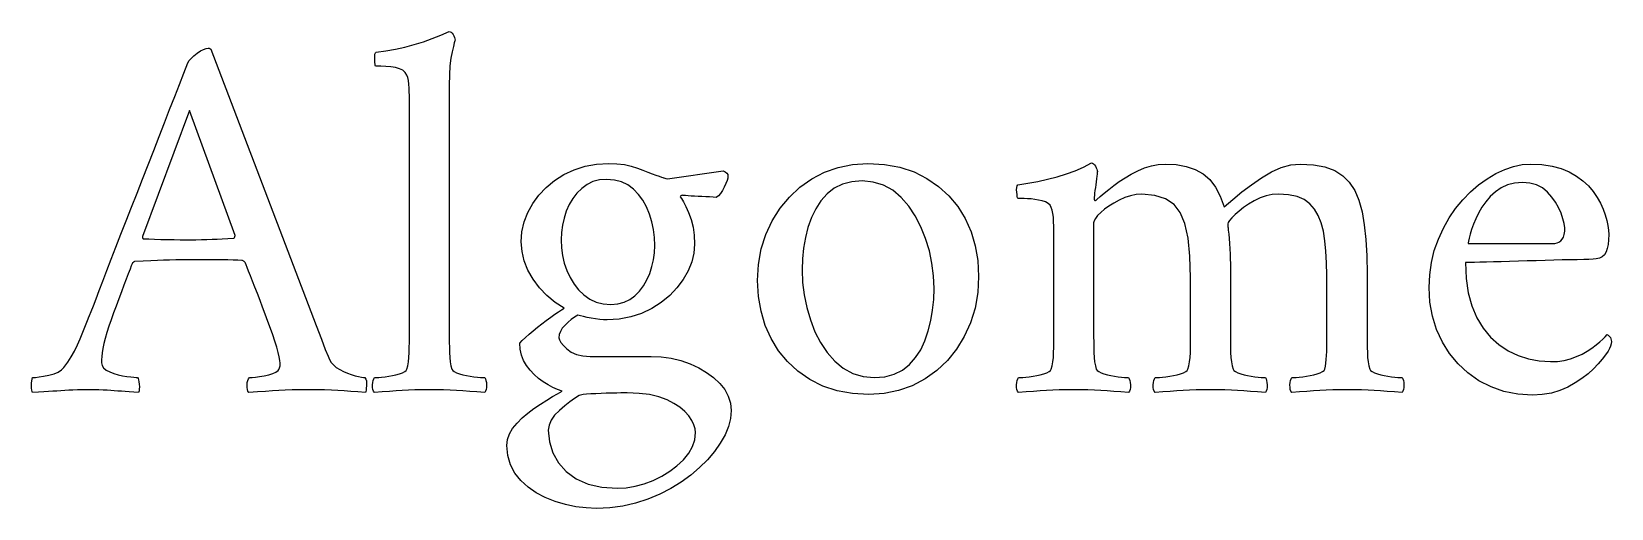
# Model space of a CAD drawing. Header units: millimetres. Extents: x -4 to 95, y -124 to 50.
# Drawn here: x 31.11 to 40.73, y -64.32 to -61.41 of the extents above; entities that cross this region are included whole.
import ezdxf

# ---------------------------------------------------------------- set-up
doc = ezdxf.new("R2010")
doc.units = ezdxf.units.MM
doc.layers.add('TEXT', color=5, linetype='Continuous')

msp = doc.modelspace()

# ---------------------------------------------------------------- linework, layer by layer
at = {"layer": 'TEXT'}
for points in [[(33.4113, -61.8419), (33.4112, -61.8233), (33.4109, -61.8028), (33.4104, -61.7805), (33.4097, -61.7565), (33.4082, -61.7328), (33.4052, -61.7117), (33.4009, -61.6932), (33.3952, -61.6774), (33.386, -61.6613), (33.3714, -61.6484), (33.3513, -61.6387), (33.3258, -61.6323), (33.2971, -61.628), (33.2673, -61.625), (33.2366, -61.6232), (33.2048, -61.6226), (33.2033, -61.6201), (33.202, -61.6125), (33.2009, -61.5999), (33.2, -61.5823), (33.1999, -61.5644), (33.2012, -61.5512), (33.2039, -61.5426), (33.2081, -61.5387), (33.2673, -61.5309), (33.3258, -61.5206), (33.3835, -61.5076), (33.4403, -61.4919), (33.496, -61.4743), (33.55, -61.4552), (33.6024, -61.4348), (33.6532, -61.4129), (33.6596, -61.414), (33.6657, -61.4173), (33.6717, -61.4229), (33.6774, -61.4306), (33.6824, -61.4394), (33.6859, -61.448), (33.688, -61.4564), (33.6887, -61.4645), (33.6876, -61.469), (33.6843, -61.4823), (33.6787, -61.5044), (33.671, -61.5355), (33.6632, -61.5748), (33.6577, -61.6218), (33.6543, -61.6764), (33.6532, -61.7387), (33.6532, -63.2355), (33.6533, -63.2704), (33.6536, -63.304), (33.6541, -63.3365), (33.6548, -63.3677), (33.6564, -63.397), (33.6593, -63.4234), (33.6636, -63.447), (33.6694, -63.4677), (33.6747, -63.4756), (33.6843, -63.4831), (33.6981, -63.4901), (33.7161, -63.4968), (33.7367, -63.5027), (33.7581, -63.5077), (33.7802, -63.5116), (33.8032, -63.5145), (33.8249, -63.5166), (33.8431, -63.5181), (33.858, -63.5191), (33.8694, -63.5194), (33.8737, -63.527), (33.877, -63.5371), (33.8793, -63.5496), (33.8806, -63.5645), (33.8805, -63.5794), (33.8786, -63.5919), (33.8749, -63.602), (33.8694, -63.6097), (33.8224, -63.6066), (33.7782, -63.6036), (33.7369, -63.6009), (33.6984, -63.5984), (33.6601, -63.5963), (33.6194, -63.5948), (33.5762, -63.5939), (33.5306, -63.5935), (33.4866, -63.5939), (33.4448, -63.5948), (33.4051, -63.5963), (33.3677, -63.5984), (33.3299, -63.6009), (33.2891, -63.6036), (33.2453, -63.6066), (33.1984, -63.6097), (33.1928, -63.602), (33.1891, -63.5919), (33.1872, -63.5794), (33.1871, -63.5645), (33.1884, -63.5496), (33.1907, -63.5371), (33.1941, -63.527), (33.1984, -63.5194), (33.2097, -63.5191), (33.2242, -63.5181), (33.2419, -63.5166), (33.2629, -63.5145), (33.2853, -63.5116), (33.3073, -63.5077), (33.3288, -63.5027), (33.35, -63.4968), (33.3685, -63.4901), (33.3823, -63.4831), (33.3911, -63.4756), (33.3952, -63.4677), (33.4009, -63.447), (33.4052, -63.4234), (33.4082, -63.397), (33.4097, -63.3677), (33.4104, -63.3365), (33.4109, -63.304), (33.4112, -63.2704), (33.4113, -63.2355)], [(31.4565, -63.1613), (31.4584, -63.1564), (31.4641, -63.1415), (31.4737, -63.1168), (31.4871, -63.0823), (31.5037, -63.0392), (31.523, -62.9891), (31.5449, -62.932), (31.5694, -62.8677), (31.5961, -62.7981), (31.6246, -62.7246), (31.6549, -62.6473), (31.6871, -62.5661), (31.7203, -62.4825), (31.7536, -62.3976), (31.7872, -62.3115), (31.821, -62.2242), (31.8545, -62.1372), (31.8875, -62.052), (31.9199, -61.9686), (31.9516, -61.8871), (31.9822, -61.8089), (32.0109, -61.7355), (32.0378, -61.6669), (32.0629, -61.6032), (32.0713, -61.5899), (32.0835, -61.5758), (32.0995, -61.5609), (32.1194, -61.5452), (32.1398, -61.531), (32.1577, -61.521), (32.1729, -61.5149), (32.1855, -61.5129), (32.1884, -61.513), (32.1907, -61.5133), (32.1924, -61.5138), (32.1935, -61.5145), (32.1947, -61.5154), (32.1964, -61.5165), (32.1987, -61.5178), (32.2016, -61.5194), (32.8435, -63.2032), (32.8752, -63.2863), (32.8992, -63.3484), (32.9155, -63.3895), (32.9242, -63.4097), (32.9342, -63.4268), (32.948, -63.4427), (32.9656, -63.4575), (32.9871, -63.471), (33.0105, -63.483), (33.0339, -63.4931), (33.0573, -63.5015), (33.0806, -63.5081), (33.1019, -63.513), (33.119, -63.5165), (33.1318, -63.5186), (33.1403, -63.5194), (33.1458, -63.5285), (33.1492, -63.5399), (33.1506, -63.5535), (33.15, -63.5694), (33.1484, -63.5846), (33.1468, -63.5964), (33.1452, -63.6047), (33.1435, -63.6097), (33.098, -63.6066), (33.0548, -63.6036), (33.0141, -63.6009), (32.9758, -63.5984), (32.9369, -63.5963), (32.8944, -63.5948), (32.8482, -63.5939), (32.7984, -63.5935), (32.7459, -63.5939), (32.698, -63.5948), (32.6547, -63.5963), (32.6161, -63.5984), (32.5775, -63.6009), (32.5343, -63.6036), (32.4864, -63.6066), (32.4339, -63.6097), (32.4283, -63.602), (32.4246, -63.5919), (32.4227, -63.5794), (32.4226, -63.5645), (32.4241, -63.5496), (32.427, -63.5371), (32.4314, -63.527), (32.4371, -63.5194), (32.4536, -63.5186), (32.4742, -63.5165), (32.4988, -63.513), (32.5274, -63.5081), (32.5556, -63.5019), (32.579, -63.4948), (32.5976, -63.4866), (32.6113, -63.4774), (32.6169, -63.4698), (32.621, -63.4597), (32.6234, -63.4472), (32.6242, -63.4323), (32.6229, -63.4152), (32.619, -63.3931), (32.6124, -63.366), (32.6032, -63.3339), (32.592, -63.2981), (32.5794, -63.2601), (32.5654, -63.2199), (32.55, -63.1774), (32.5339, -63.1342), (32.5177, -63.0915), (32.5016, -63.0495), (32.4855, -63.0081), (32.4701, -62.9688), (32.456, -62.9331), (32.4434, -62.901), (32.4323, -62.8726), (32.4231, -62.8493), (32.4165, -62.8327), (32.4126, -62.8227), (32.4113, -62.8194), (32.4109, -62.819), (32.4097, -62.8177), (32.4077, -62.8157), (32.4048, -62.8129), (32.4016, -62.8101), (32.3984, -62.8081), (32.3952, -62.8069), (32.3919, -62.8065), (32.3663, -62.805), (32.3379, -62.804), (32.3067, -62.8034), (32.2726, -62.8032), (32.2377, -62.8032), (32.204, -62.8032), (32.1716, -62.8032), (32.1403, -62.8032), (32.1323, -62.8032), (32.1242, -62.8032), (32.1161, -62.8032), (32.1081, -62.8032), (32.1002, -62.8032), (32.0927, -62.8032), (32.0857, -62.8032), (32.079, -62.8032), (32.0325, -62.8033), (31.9895, -62.8036), (31.9502, -62.8041), (31.9145, -62.8048), (31.8782, -62.8059), (31.8371, -62.8077), (31.7911, -62.81), (31.7403, -62.8129), (31.7385, -62.8132), (31.7363, -62.8141), (31.7337, -62.8156), (31.7306, -62.8177), (31.7278, -62.8199), (31.7258, -62.8214), (31.7246, -62.8223), (31.7242, -62.8226), (31.7227, -62.8266), (31.7181, -62.8387), (31.7106, -62.8589), (31.7, -62.8871), (31.6873, -62.9209), (31.6734, -62.9577), (31.6583, -62.9975), (31.6419, -63.0403), (31.6255, -63.084), (31.6101, -63.1262), (31.5957, -63.167), (31.5823, -63.2065), (31.5691, -63.2452), (31.5585, -63.2806), (31.5505, -63.3129), (31.5452, -63.3419), (31.5416, -63.3679), (31.5391, -63.3911), (31.5376, -63.4115), (31.5371, -63.429), (31.5402, -63.4459), (31.5496, -63.4609), (31.5652, -63.4741), (31.5871, -63.4855), (31.6123, -63.4951), (31.6379, -63.5028), (31.6639, -63.5088), (31.6903, -63.5129), (31.7144, -63.5157), (31.7335, -63.5177), (31.7475, -63.519), (31.7565, -63.5194), (31.7595, -63.5243), (31.7621, -63.5327), (31.7643, -63.5445), (31.7661, -63.5597), (31.7671, -63.5755), (31.7669, -63.5891), (31.7655, -63.6005), (31.7629, -63.6097), (31.7334, -63.6081), (31.706, -63.6065), (31.6809, -63.6048), (31.6581, -63.6032), (31.6363, -63.6016), (31.6145, -63.6), (31.5927, -63.5984), (31.571, -63.5968), (31.5475, -63.5954), (31.5206, -63.5944), (31.4902, -63.5938), (31.4565, -63.5935), (31.4224, -63.5938), (31.3911, -63.5944), (31.3627, -63.5954), (31.3371, -63.5968), (31.3129, -63.5984), (31.2887, -63.6), (31.2645, -63.6016), (31.2403, -63.6032), (31.2145, -63.6048), (31.1855, -63.6065), (31.1532, -63.6081), (31.1177, -63.6097), (31.1149, -63.6047), (31.1129, -63.5964), (31.1117, -63.5846), (31.1113, -63.5694), (31.1117, -63.5535), (31.1129, -63.5399), (31.1149, -63.5285), (31.1177, -63.5194), (31.1348, -63.5184), (31.1569, -63.5157), (31.184, -63.5112), (31.2161, -63.5048), (31.2479, -63.4965), (31.2738, -63.4859), (31.2939, -63.4731), (31.3081, -63.4581), (31.3314, -63.4265), (31.3528, -63.3931), (31.3725, -63.358), (31.3903, -63.321), (31.4072, -63.2826), (31.4238, -63.2431), (31.4402, -63.2027), (31.4565, -63.1613)], [(32.0726, -61.8935), (31.7855, -62.6613), (31.7856, -62.6617), (31.7859, -62.6629), (31.7864, -62.6649), (31.7871, -62.6677), (31.788, -62.6706), (31.7891, -62.6726), (31.7904, -62.6738), (31.7919, -62.6742), (31.8241, -62.6757), (31.8593, -62.677), (31.8975, -62.6781), (31.9387, -62.679), (31.9793, -62.6797), (32.0157, -62.6802), (32.0479, -62.6805), (32.0758, -62.6806), (32.112, -62.6804), (32.1464, -62.6798), (32.1789, -62.6788), (32.2097, -62.6774), (32.2402, -62.6758), (32.2722, -62.6742), (32.3055, -62.6726), (32.3403, -62.671), (32.3432, -62.6705), (32.3456, -62.669), (32.3473, -62.6664), (32.3484, -62.6629), (32.3491, -62.6594), (32.3496, -62.6569), (32.3499, -62.6553), (32.35, -62.6548)], [(34.8823, -63.3903), (34.9443, -63.3931), (35.0044, -63.4016), (35.0628, -63.4157), (35.1194, -63.4355), (35.1724, -63.4599), (35.2202, -63.4879), (35.2627, -63.5196), (35.3, -63.5548), (35.3303, -63.5929), (35.352, -63.6331), (35.365, -63.6752), (35.3694, -63.7194), (35.3652, -63.7681), (35.3528, -63.8177), (35.3322, -63.8681), (35.3032, -63.9194), (35.2672, -63.9702), (35.2254, -64.0194), (35.1777, -64.0669), (35.1242, -64.1129), (35.0655, -64.1559), (35.0024, -64.1948), (34.9349, -64.2293), (34.8629, -64.2597), (34.7877, -64.2844), (34.7105, -64.302), (34.6313, -64.3126), (34.55, -64.3161), (34.4871, -64.3135), (34.4242, -64.3056), (34.3613, -64.2925), (34.2984, -64.2742), (34.2381, -64.2505), (34.1831, -64.2214), (34.1333, -64.1868), (34.0887, -64.1468), (34.052, -64.1013), (34.0258, -64.0504), (34.0101, -63.9941), (34.0048, -63.9323), (34.0087, -63.8972), (34.0202, -63.8629), (34.0393, -63.8294), (34.0661, -63.7968), (34.098, -63.7653), (34.1323, -63.7355), (34.169, -63.7073), (34.2081, -63.6806), (34.2466, -63.6565), (34.2815, -63.6355), (34.3127, -63.6177), (34.3403, -63.6032), (34.3126, -63.5923), (34.2843, -63.579), (34.2553, -63.5633), (34.2258, -63.5452), (34.1971, -63.5245), (34.1706, -63.5012), (34.1463, -63.4753), (34.1242, -63.4468), (34.1058, -63.4158), (34.0927, -63.3827), (34.0849, -63.3473), (34.0823, -63.3097), (34.0983, -63.2928), (34.1173, -63.2746), (34.1394, -63.2549), (34.1645, -63.2339), (34.1911, -63.2124), (34.2177, -63.1915), (34.2444, -63.1713), (34.271, -63.1516), (34.2961, -63.1337), (34.3181, -63.1185), (34.3372, -63.1063), (34.3532, -63.0968), (34.2979, -63.0616), (34.248, -63.0206), (34.2035, -62.9737), (34.1645, -62.921), (34.1328, -62.865), (34.1101, -62.8085), (34.0965, -62.7513), (34.0919, -62.6935), (34.0963, -62.6318), (34.1093, -62.5722), (34.1309, -62.5148), (34.1613, -62.4597), (34.1992, -62.4082), (34.2435, -62.3617), (34.2944, -62.3203), (34.3516, -62.2839), (34.414, -62.2542), (34.4802, -62.2331), (34.5503, -62.2204), (34.6242, -62.2161), (34.6738, -62.2178), (34.7194, -62.223), (34.7609, -62.2316), (34.7984, -62.2435), (34.8321, -62.2566), (34.8621, -62.2681), (34.8885, -62.2783), (34.9113, -62.2871), (34.9311, -62.2942), (34.9456, -62.2992), (34.9545, -62.3022), (34.9581, -62.3032), (34.9602, -62.3036), (34.9649, -62.3048), (34.9723, -62.3069), (34.9823, -62.3097), (35.321, -62.2613), (35.3337, -62.2669), (35.3427, -62.2742), (35.3482, -62.2831), (35.35, -62.2935), (35.3486, -62.3049), (35.3444, -62.3198), (35.3373, -62.338), (35.3274, -62.3597), (35.3159, -62.3811), (35.304, -62.3988), (35.2917, -62.4126), (35.279, -62.4226), (35.2591, -62.4211), (35.2379, -62.4198), (35.2155, -62.4186), (35.1919, -62.4177), (35.1685, -62.4168), (35.1468, -62.4157), (35.1266, -62.4144), (35.1081, -62.4129), (35.0925, -62.4115), (35.0815, -62.4105), (35.0748, -62.4099), (35.0726, -62.4097), (35.0669, -62.4103), (35.0629, -62.4121), (35.0605, -62.4151), (35.0597, -62.4194), (35.0676, -62.4301), (35.0786, -62.4496), (35.0926, -62.4777), (35.1097, -62.5145), (35.1259, -62.5574), (35.1375, -62.6036), (35.1445, -62.6533), (35.1468, -62.7065), (35.1424, -62.7611), (35.1294, -62.8153), (35.1078, -62.8692), (35.0774, -62.9226), (35.0395, -62.9735), (34.9952, -63.0198), (34.9444, -63.0614), (34.8871, -63.0984), (34.8247, -63.1287), (34.7585, -63.1504), (34.6884, -63.1634), (34.6145, -63.1677), (34.5927, -63.1671), (34.5694, -63.1653), (34.5444, -63.1623), (34.5177, -63.1581), (34.4921, -63.1532), (34.4702, -63.1484), (34.4518, -63.1435), (34.4371, -63.1387), (34.4164, -63.151), (34.3964, -63.1653), (34.3769, -63.1817), (34.3581, -63.2), (34.3418, -63.2194), (34.3302, -63.2387), (34.3233, -63.2581), (34.321, -63.2774), (34.324, -63.2901), (34.3331, -63.3056), (34.3482, -63.324), (34.3694, -63.3452), (34.3964, -63.3649), (34.429, -63.379), (34.4673, -63.3875), (34.5113, -63.3903)], [(36.2016, -62.2161), (36.3027, -62.2218), (36.3964, -62.2387), (36.4826, -62.2669), (36.5613, -62.3065), (36.6321, -62.3556), (36.6944, -62.4129), (36.7482, -62.4782), (36.7935, -62.5516), (36.8295, -62.6317), (36.8552, -62.7169), (36.8707, -62.8075), (36.8758, -62.9032), (36.8704, -63.0023), (36.854, -63.0964), (36.8268, -63.1854), (36.7887, -63.2694), (36.7411, -63.3466), (36.6855, -63.4153), (36.6218, -63.4756), (36.55, -63.5274), (36.4718, -63.5691), (36.3887, -63.5988), (36.3008, -63.6166), (36.2081, -63.6226), (36.1082, -63.6168), (36.0149, -63.5996), (35.9283, -63.5709), (35.8484, -63.5306), (35.7762, -63.4806), (35.7129, -63.4226), (35.6585, -63.3565), (35.6129, -63.2823), (35.5769, -63.2015), (35.5512, -63.1157), (35.5358, -63.0249), (35.5306, -62.929), (35.5362, -62.83), (35.5528, -62.7363), (35.5805, -62.6478), (35.6194, -62.5645), (35.6676, -62.4881), (35.7238, -62.4202), (35.7878, -62.3607), (35.8597, -62.3097), (35.9379, -62.2687), (36.021, -62.2395), (36.1089, -62.222), (36.2016, -62.2161)], [(38.0113, -62.2194), (38.0789, -62.2231), (38.1399, -62.2343), (38.1943, -62.2529), (38.2419, -62.279), (38.2832, -62.314), (38.3181, -62.3593), (38.3469, -62.4148), (38.3694, -62.4806), (38.4223, -62.4345), (38.4778, -62.3895), (38.536, -62.3458), (38.5968, -62.3032), (38.6582, -62.2665), (38.7181, -62.2403), (38.7767, -62.2246), (38.8339, -62.2194), (38.9141, -62.2238), (38.9839, -62.2371), (39.0431, -62.2593), (39.0919, -62.2903), (39.132, -62.3306), (39.1649, -62.3806), (39.1908, -62.4403), (39.2097, -62.5097), (39.2231, -62.5889), (39.2327, -62.6782), (39.2384, -62.7776), (39.2403, -62.8871), (39.2403, -63.2355), (39.2404, -63.2704), (39.2407, -63.304), (39.2412, -63.3365), (39.2419, -63.3677), (39.2434, -63.397), (39.2464, -63.4234), (39.2507, -63.447), (39.2565, -63.4677), (39.2618, -63.4756), (39.2714, -63.4831), (39.2852, -63.4901), (39.3032, -63.4968), (39.3237, -63.5027), (39.3448, -63.5077), (39.3664, -63.5116), (39.3887, -63.5145), (39.4097, -63.5166), (39.4274, -63.5181), (39.4419, -63.5191), (39.4532, -63.5194), (39.4576, -63.527), (39.4609, -63.5371), (39.4632, -63.5496), (39.4645, -63.5645), (39.4644, -63.5794), (39.4625, -63.5919), (39.4588, -63.602), (39.4532, -63.6097), (39.4064, -63.6066), (39.3625, -63.6036), (39.3217, -63.6009), (39.2839, -63.5984), (39.2463, -63.5963), (39.206, -63.5948), (39.1632, -63.5939), (39.1177, -63.5935), (39.0736, -63.5939), (39.0315, -63.5948), (38.9913, -63.5963), (38.9532, -63.5984), (38.9147, -63.6009), (38.8734, -63.6036), (38.8292, -63.6066), (38.7823, -63.6097), (38.7767, -63.602), (38.773, -63.5919), (38.7711, -63.5794), (38.771, -63.5645), (38.7723, -63.5496), (38.7746, -63.5371), (38.7779, -63.527), (38.7823, -63.5194), (38.7936, -63.5191), (38.8085, -63.5181), (38.8267, -63.5166), (38.8484, -63.5145), (38.8715, -63.5116), (38.894, -63.5077), (38.9158, -63.5027), (38.9371, -63.4968), (38.9556, -63.4901), (38.9694, -63.4831), (38.9782, -63.4756), (38.9823, -63.4677), (38.9866, -63.4505), (38.9899, -63.431), (38.9922, -63.4094), (38.9935, -63.3855), (38.9943, -63.3598), (38.9948, -63.3327), (38.9951, -63.3041), (38.9952, -63.2742), (38.9952, -63.2694), (38.9952, -63.2645), (38.9952, -63.2597), (38.9952, -63.2548), (38.9952, -63.25), (38.9952, -63.2452), (38.9952, -63.2403), (38.9952, -63.2355), (38.9952, -62.8968), (38.9939, -62.8208), (38.9899, -62.7508), (38.9834, -62.6869), (38.9742, -62.629), (38.9612, -62.5774), (38.9431, -62.5323), (38.9201, -62.4935), (38.8919, -62.4613), (38.8571, -62.4359), (38.8137, -62.4177), (38.7619, -62.4069), (38.7016, -62.4032), (38.6633, -62.4057), (38.6258, -62.4133), (38.5891, -62.4259), (38.5532, -62.4435), (38.5194, -62.4639), (38.4887, -62.4847), (38.4613, -62.5058), (38.4371, -62.5274), (38.4173, -62.5473), (38.4032, -62.5633), (38.3948, -62.5755), (38.3919, -62.5839), (38.392, -62.5862), (38.3923, -62.5899), (38.3928, -62.5951), (38.3935, -62.6016), (38.3943, -62.6084), (38.3948, -62.6141), (38.3951, -62.6189), (38.3952, -62.6226), (38.3982, -62.6466), (38.4008, -62.6734), (38.403, -62.703), (38.4048, -62.7355), (38.4062, -62.7679), (38.4073, -62.7976), (38.4079, -62.8244), (38.4081, -62.8484), (38.4081, -63.2355), (38.4082, -63.2704), (38.4085, -63.304), (38.409, -63.3365), (38.4097, -63.3677), (38.4112, -63.397), (38.4141, -63.4234), (38.4184, -63.447), (38.4242, -63.4677), (38.4295, -63.4756), (38.4391, -63.4831), (38.4529, -63.4901), (38.471, -63.4968), (38.4914, -63.5027), (38.5125, -63.5077), (38.5342, -63.5116), (38.5565, -63.5145), (38.5774, -63.5166), (38.5952, -63.5181), (38.6097, -63.5191), (38.621, -63.5194), (38.6253, -63.527), (38.6286, -63.5371), (38.6309, -63.5496), (38.6323, -63.5645), (38.6322, -63.5794), (38.6302, -63.5919), (38.6265, -63.602), (38.621, -63.6097), (38.5741, -63.6066), (38.5302, -63.6036), (38.4894, -63.6009), (38.4516, -63.5984), (38.414, -63.5963), (38.3738, -63.5948), (38.3309, -63.5939), (38.2855, -63.5935), (38.2413, -63.5939), (38.1992, -63.5948), (38.1591, -63.5963), (38.121, -63.5984), (38.0825, -63.6009), (38.0411, -63.6036), (37.997, -63.6066), (37.95, -63.6097), (37.9445, -63.602), (37.9407, -63.5919), (37.9388, -63.5794), (37.9387, -63.5645), (37.94, -63.5496), (37.9423, -63.5371), (37.9457, -63.527), (37.95, -63.5194), (37.9614, -63.5191), (37.9762, -63.5181), (37.9945, -63.5166), (38.0161, -63.5145), (38.0392, -63.5116), (38.0617, -63.5077), (38.0836, -63.5027), (38.1048, -63.4968), (38.1234, -63.4901), (38.1371, -63.4831), (38.146, -63.4756), (38.15, -63.4677), (38.1557, -63.447), (38.1601, -63.4234), (38.163, -63.397), (38.1645, -63.3677), (38.1652, -63.3365), (38.1657, -63.304), (38.166, -63.2704), (38.1661, -63.2355), (38.1661, -62.9129), (38.1622, -62.7803), (38.1504, -62.6698), (38.1307, -62.5811), (38.1032, -62.5145), (38.065, -62.4658), (38.0133, -62.431), (37.9481, -62.4102), (37.8694, -62.4032), (37.8341, -62.4054), (37.7992, -62.4121), (37.7647, -62.4232), (37.7306, -62.4387), (37.6983, -62.4568), (37.669, -62.4754), (37.6426, -62.4947), (37.6194, -62.5145), (37.6003, -62.5336), (37.5867, -62.5504), (37.5785, -62.565), (37.5758, -62.5774), (37.5758, -63.2355), (37.5759, -63.2704), (37.5762, -63.304), (37.5767, -63.3365), (37.5774, -63.3677), (37.5789, -63.397), (37.5819, -63.4234), (37.5862, -63.447), (37.5919, -63.4677), (37.5973, -63.4756), (37.6069, -63.4831), (37.6207, -63.4901), (37.6387, -63.4968), (37.6592, -63.5027), (37.6802, -63.5077), (37.7019, -63.5116), (37.7242, -63.5145), (37.7452, -63.5166), (37.7629, -63.5181), (37.7774, -63.5191), (37.7887, -63.5194), (37.793, -63.527), (37.7964, -63.5371), (37.7987, -63.5496), (37.8, -63.5645), (37.7999, -63.5794), (37.798, -63.5919), (37.7943, -63.602), (37.7887, -63.6097), (37.7418, -63.6066), (37.698, -63.6036), (37.6572, -63.6009), (37.6194, -63.5984), (37.5818, -63.5963), (37.5415, -63.5948), (37.4987, -63.5939), (37.4532, -63.5935), (37.4091, -63.5939), (37.3669, -63.5948), (37.3268, -63.5963), (37.2887, -63.5984), (37.2502, -63.6009), (37.2089, -63.6036), (37.1647, -63.6066), (37.1177, -63.6097), (37.1122, -63.602), (37.1085, -63.5919), (37.1066, -63.5794), (37.1065, -63.5645), (37.1078, -63.5496), (37.1101, -63.5371), (37.1134, -63.527), (37.1177, -63.5194), (37.1291, -63.5191), (37.144, -63.5181), (37.1622, -63.5166), (37.1839, -63.5145), (37.207, -63.5116), (37.2294, -63.5077), (37.2513, -63.5027), (37.2726, -63.4968), (37.2911, -63.4901), (37.3048, -63.4831), (37.3137, -63.4756), (37.3177, -63.4677), (37.3235, -63.447), (37.3278, -63.4234), (37.3307, -63.397), (37.3323, -63.3677), (37.333, -63.3365), (37.3335, -63.304), (37.3338, -63.2704), (37.3339, -63.2355), (37.3339, -62.6613), (37.3338, -62.6435), (37.3335, -62.6226), (37.333, -62.5984), (37.3323, -62.571), (37.3307, -62.5438), (37.3278, -62.5202), (37.3235, -62.5002), (37.3177, -62.4839), (37.3107, -62.4705), (37.2992, -62.4593), (37.2833, -62.4503), (37.2629, -62.4435), (37.2403, -62.4385), (37.2177, -62.4347), (37.1952, -62.4321), (37.1726, -62.4306), (37.152, -62.4299), (37.1355, -62.4294), (37.123, -62.4291), (37.1145, -62.429), (37.1129, -62.4242), (37.1113, -62.4161), (37.1097, -62.4048), (37.1081, -62.3903), (37.1073, -62.3754), (37.1081, -62.3629), (37.1105, -62.3528), (37.1145, -62.3452), (37.1754, -62.3361), (37.2355, -62.325), (37.2948, -62.3119), (37.3532, -62.2968), (37.4099, -62.2794), (37.4637, -62.2597), (37.5147, -62.2375), (37.5629, -62.2129), (37.5693, -62.2141), (37.5754, -62.2177), (37.5814, -62.2238), (37.5871, -62.2323), (37.592, -62.2415), (37.5956, -62.25), (37.5977, -62.2577), (37.5984, -62.2645), (37.5981, -62.271), (37.5972, -62.2806), (37.5957, -62.2935), (37.5935, -62.3097), (37.5911, -62.3274), (37.5887, -62.3452), (37.5863, -62.3629), (37.5839, -62.3806), (37.5818, -62.397), (37.5802, -62.4105), (37.5793, -62.4212), (37.579, -62.429), (37.5794, -62.4347), (37.5806, -62.4387), (37.5827, -62.4411), (37.5855, -62.4419), (37.5873, -62.4415), (37.5895, -62.4403), (37.5921, -62.4383), (37.5952, -62.4355), (37.6161, -62.4168), (37.6403, -62.3964), (37.6677, -62.3741), (37.6984, -62.35), (37.7318, -62.3256), (37.7673, -62.3024), (37.8051, -62.2804), (37.8452, -62.2597), (37.8864, -62.242), (37.9278, -62.2294), (37.9695, -62.2219), (38.0113, -62.2194)], [(39.8403, -62.8194), (39.8433, -62.9153), (39.8556, -63.0032), (39.8772, -63.0831), (39.9081, -63.1548), (39.9466, -63.2182), (39.9911, -63.273), (40.0417, -63.3191), (40.0984, -63.3565), (40.1593, -63.3854), (40.2226, -63.406), (40.2883, -63.4184), (40.3565, -63.4226), (40.399, -63.4207), (40.4395, -63.4149), (40.478, -63.4053), (40.5145, -63.3919), (40.5486, -63.376), (40.5798, -63.3589), (40.6083, -63.3405), (40.6339, -63.321), (40.6562, -63.3019), (40.675, -63.2851), (40.6901, -63.2705), (40.7016, -63.2581), (40.7037, -63.2588), (40.7069, -63.2609), (40.711, -63.2644), (40.7161, -63.2694), (40.7211, -63.2755), (40.7246, -63.2827), (40.7267, -63.2908), (40.7274, -63.3), (40.7262, -63.3133), (40.7226, -63.3274), (40.7165, -63.3423), (40.7081, -63.3581), (40.6915, -63.3818), (40.671, -63.4077), (40.6464, -63.4358), (40.6177, -63.4661), (40.5851, -63.4967), (40.5484, -63.5254), (40.5077, -63.5523), (40.4629, -63.5774), (40.4143, -63.5986), (40.3621, -63.6137), (40.3062, -63.6228), (40.2468, -63.6258), (40.1575, -63.6204), (40.0734, -63.604), (39.9946, -63.5768), (39.921, -63.5387), (39.8538, -63.4913), (39.7944, -63.4363), (39.7425, -63.3736), (39.6984, -63.3032), (39.6631, -63.2268), (39.6379, -63.146), (39.6228, -63.0607), (39.6177, -62.971), (39.6213, -62.8932), (39.6319, -62.8181), (39.6495, -62.7457), (39.6742, -62.6758), (39.7046, -62.6095), (39.7395, -62.5476), (39.7788, -62.4901), (39.8226, -62.4371), (39.8697, -62.389), (39.919, -62.3464), (39.9705, -62.3092), (40.0242, -62.2774), (40.0786, -62.252), (40.1323, -62.2339), (40.1851, -62.223), (40.2371, -62.2194), (40.3049, -62.2224), (40.3665, -62.2315), (40.4219, -62.2466), (40.471, -62.2677), (40.5145, -62.2933), (40.5532, -62.3218), (40.5871, -62.353), (40.6161, -62.3871), (40.6407, -62.4226), (40.6613, -62.4581), (40.6778, -62.4935), (40.6903, -62.529), (40.6995, -62.5631), (40.706, -62.5944), (40.71, -62.6228), (40.7113, -62.6484), (40.7103, -62.6804), (40.7073, -62.7089), (40.7022, -62.7337), (40.6952, -62.7548), (40.6853, -62.772), (40.6718, -62.7847), (40.6546, -62.7929), (40.6339, -62.7968), (40.6158, -62.7983), (40.5907, -62.7996), (40.5586, -62.8007), (40.5194, -62.8016), (40.4751, -62.8025), (40.4278, -62.8036), (40.3775, -62.8049), (40.3242, -62.8065), (40.2696, -62.8081), (40.2153, -62.8097), (40.1615, -62.8113), (40.1081, -62.8129), (40.0569, -62.8144), (40.0097, -62.8157), (39.9665, -62.8168), (39.9274, -62.8177), (39.8942, -62.8184), (39.8685, -62.819), (39.8506, -62.8193), (39.8403, -62.8194)], [(34.6113, -62.3129), (34.5679, -62.3163), (34.5282, -62.3266), (34.4921, -62.3438), (34.4597, -62.3677), (34.4308, -62.397), (34.4056, -62.4298), (34.3841, -62.4663), (34.3661, -62.5065), (34.352, -62.5488), (34.3419, -62.5919), (34.3359, -62.6359), (34.3339, -62.6806), (34.3361, -62.7286), (34.3427, -62.7758), (34.3538, -62.8222), (34.3694, -62.8677), (34.3891, -62.9109), (34.4129, -62.95), (34.4407, -62.9851), (34.4726, -63.0161), (34.5083, -63.0415), (34.5476, -63.0597), (34.5905, -63.0706), (34.6371, -63.0742), (34.6789, -63.0709), (34.7173, -63.0609), (34.7523, -63.0443), (34.7839, -63.021), (34.8119, -62.9925), (34.8363, -62.9605), (34.8571, -62.9248), (34.8742, -62.8855), (34.8876, -62.8441), (34.8972, -62.802), (34.9029, -62.7594), (34.9048, -62.7161), (34.9028, -62.6666), (34.8968, -62.6181), (34.8867, -62.5707), (34.8726, -62.5242), (34.8544, -62.4802), (34.8323, -62.4403), (34.806, -62.4044), (34.7758, -62.3726), (34.7413, -62.3465), (34.7024, -62.3278), (34.6591, -62.3166), (34.6113, -62.3129)], [(36.1661, -62.3226), (36.1032, -62.3275), (36.0468, -62.3423), (35.9968, -62.367), (35.9532, -62.4016), (35.9157, -62.444), (35.8839, -62.4919), (35.8577, -62.5456), (35.8371, -62.6048), (35.8216, -62.6676), (35.8105, -62.7319), (35.8038, -62.7975), (35.8016, -62.8645), (35.8047, -62.9403), (35.8141, -63.0161), (35.8297, -63.0919), (35.8516, -63.1677), (35.8796, -63.2403), (35.9137, -63.3065), (35.9538, -63.3661), (36, -63.4194), (36.0519, -63.4631), (36.1093, -63.4944), (36.1721, -63.5131), (36.2403, -63.5194), (36.3045, -63.5144), (36.3617, -63.4996), (36.4118, -63.4749), (36.4548, -63.4403), (36.4916, -63.3979), (36.523, -63.3496), (36.5489, -63.2955), (36.5694, -63.2355), (36.5849, -63.1722), (36.596, -63.1081), (36.6026, -63.0431), (36.6048, -62.9774), (36.6016, -62.9003), (36.5919, -62.8238), (36.5758, -62.7479), (36.5532, -62.6726), (36.5246, -62.6007), (36.4903, -62.5351), (36.4504, -62.4757), (36.4048, -62.4226), (36.3536, -62.3788), (36.2968, -62.3476), (36.2343, -62.3288), (36.1661, -62.3226)], [(39.8565, -62.7032), (40.3694, -62.7032), (40.3834, -62.7022), (40.3964, -62.6992), (40.4084, -62.6942), (40.4194, -62.6871), (40.4287, -62.6774), (40.4359, -62.6645), (40.4408, -62.6484), (40.4435, -62.629), (40.4433, -62.6077), (40.4395, -62.5823), (40.4321, -62.5528), (40.421, -62.5194), (40.4061, -62.4847), (40.3875, -62.4516), (40.365, -62.4202), (40.3387, -62.3903), (40.308, -62.3649), (40.2722, -62.3468), (40.2314, -62.3359), (40.1855, -62.3323), (40.1377, -62.3358), (40.0944, -62.3464), (40.0554, -62.364), (40.021, -62.3887), (39.9904, -62.4179), (39.9633, -62.4492), (39.9396, -62.4825), (39.9194, -62.5177), (39.9022, -62.553), (39.8879, -62.5863), (39.8764, -62.6175), (39.8677, -62.6468), (39.8616, -62.6715), (39.8577, -62.6891), (39.8559, -62.6997), (39.8565, -62.7032)], [(34.7371, -63.6129), (34.7203, -63.613), (34.6988, -63.6133), (34.6727, -63.6138), (34.6419, -63.6145), (34.6093, -63.6154), (34.5774, -63.6165), (34.5464, -63.6178), (34.5161, -63.6194), (34.4892, -63.6212), (34.4681, -63.6234), (34.4529, -63.626), (34.4435, -63.629), (34.4167, -63.6468), (34.3879, -63.6677), (34.3571, -63.6919), (34.3242, -63.7194), (34.2946, -63.7486), (34.2734, -63.7782), (34.2607, -63.8083), (34.2565, -63.8387), (34.2633, -63.9114), (34.2839, -63.9778), (34.3181, -64.038), (34.3661, -64.0919), (34.4266, -64.1364), (34.4984, -64.1681), (34.5815, -64.1872), (34.6758, -64.1935), (34.7306, -64.1905), (34.7855, -64.1815), (34.8403, -64.1663), (34.8952, -64.1452), (34.9478, -64.1192), (34.996, -64.0895), (35.0397, -64.0563), (35.079, -64.0194), (35.1115, -63.98), (35.1347, -63.9395), (35.1486, -63.8978), (35.1532, -63.8548), (35.1506, -63.8316), (35.1427, -63.8069), (35.1296, -63.7807), (35.1113, -63.7532), (35.0873, -63.7259), (35.0573, -63.7004), (35.0212, -63.6767), (34.979, -63.6548), (34.93, -63.6365), (34.8734, -63.6234), (34.8091, -63.6155), (34.7371, -63.6129)]]:
    msp.add_lwpolyline(points, close=True, dxfattribs=at)

doc.saveas('drawing.dxf')
